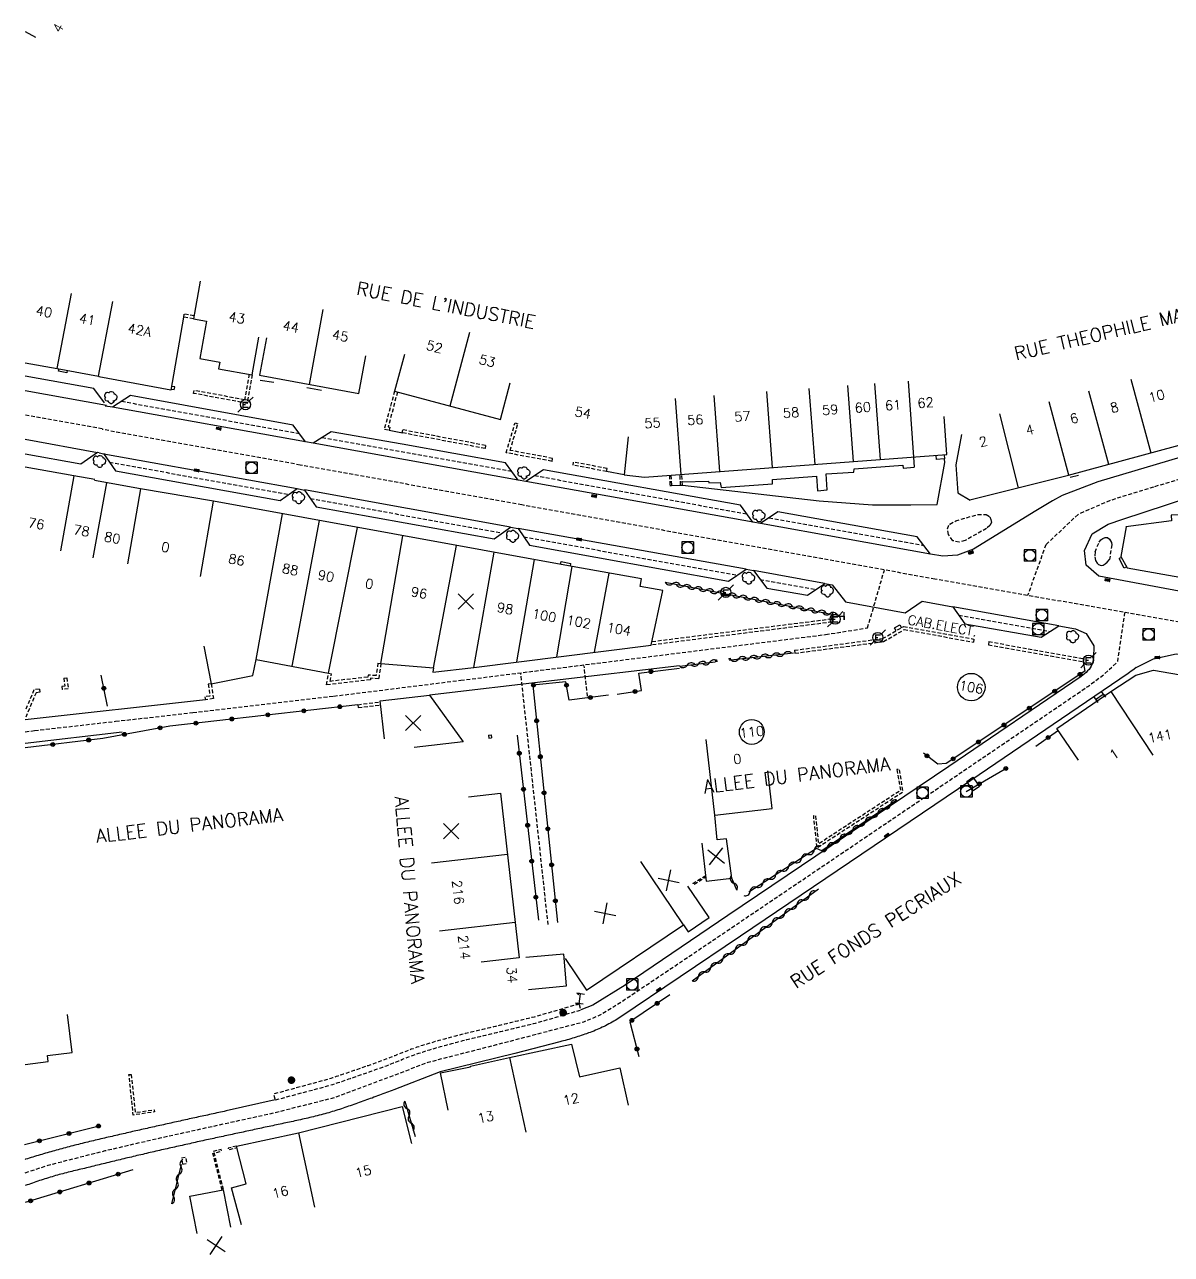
# Model space of a CAD drawing. Header units: millimetres. Extents: x 139999 to 141000, y 129000 to 130000.
# Drawn here: x 139999.9 to 140150.3, y 129494 to 129655.3 of the extents above; entities that cross this region are included whole.
import ezdxf
from ezdxf.enums import TextEntityAlignment as Align

# ---------------------------------------------------------------- set-up
doc = ezdxf.new("R2010")
doc.units = ezdxf.units.MM
doc.linetypes.add('DASHED', pattern=[0.75, 0.5, -0.25])
doc.layers.get('0').update_dxf_attribs({"linetype": 'CONTINUOUS'})
for name, color, linetype in [('W0001', 6, 'DASHED'), ('W0008', 7, 'CONTINUOUS'), ('W0100', 7, 'CONTINUOUS'), ('W0105', 7, 'CONTINUOUS'), ('W0112', 1, 'DASHED'), ('W0300', 7, 'CONTINUOUS'), ('W0310', 3, 'CONTINUOUS'), ('W0322', 7, 'CONTINUOUS'), ('W0334', 7, 'CONTINUOUS'), ('W0400', 7, 'CONTINUOUS'), ('W0420', 7, 'CONTINUOUS'), ('W0471', 7, 'CONTINUOUS'), ('w0984', 7, 'CONTINUOUS'), ('W0989', 7, 'CONTINUOUS'), ('W0991', 7, 'CONTINUOUS'), ('W1102', 7, 'CONTINUOUS'), ('w1471', 7, 'CONTINUOUS'), ('W1473', 7, 'CONTINUOUS'), ('W1474', 7, 'CONTINUOUS')]:
    doc.layers.add(name, color=color, linetype=linetype)
doc.styles.get("Standard").update_dxf_attribs({"font": 'romans.shx', "width": 0.85})

# ---------------------------------------------------------------- blocks, each defined once
blk = doc.blocks.new('t322o')
at = {"color": 0, "linetype": 'Continuous'}
for radius in [0.25, 0.15]:
    blk.add_circle((0, 0), radius, dxfattribs=at)
blk = doc.blocks.new('t310o')
at = {"color": 0, "linetype": 'Continuous'}
for centre, start, end in [((-0.5, 0.38), 216.8699, 323.1304), ((0.5, -0.37), 36.8699, 143.1303)]:
    blk.add_arc(centre, 0.625, start, end, dxfattribs=at)
blk = doc.blocks.new('t991o')
at = {"color": 0, "linetype": 'Continuous'}
for p, q in [((-1, 1), (1, -1)), ((-1, -1), (1, 1))]:
    blk.add_line(p, q, dxfattribs=at)
blk = doc.blocks.new('T300')
for p, q in [((-0.8, 0.51), (-0.86, 0.34)), ((-0.86, 0.34), (-0.86, 0.17)), ((-0.86, 0.17), (-0.74, 0.06)), ((-0.69, 0.63), (-0.8, 0.51)), ((-0.8, -0.06), (-0.74, 0.06)), ((-0.74, 0.06), (-0.69, 0.11)), ((-0.57, 0.69), (-0.69, 0.63)), ((-0.46, 0.69), (-0.57, 0.69)), ((-0.29, 0.63), (-0.46, 0.69)), ((-0.29, 0.63), (-0.17, 0.74)), ((-0.23, 0.57), (-0.29, 0.63)), ((-0.17, 0.74), (-0.06, 0.8)), ((-0.06, 0.8), (0.06, 0.8)), ((0.06, 0.8), (0.23, 0.74)), ((0.23, 0.74), (0.34, 0.63)), ((0.34, 0.63), (0.4, 0.51)), ((0.46, 0.46), (0.34, 0.46)), ((0.4, 0.51), (0.4, 0.46)), ((0.57, 0.4), (0.46, 0.46)), ((0.57, 0.4), (0.69, 0.29)), ((0.69, 0.29), (0.74, 0.17)), ((0.74, 0.06), (0.69, -0.17)), ((0.74, 0.17), (0.74, 0.06)), ((-0.8, -0.17), (-0.8, -0.06)), ((-0.8, -0.23), (-0.8, -0.17)), ((-0.74, -0.34), (-0.8, -0.23)), ((-0.69, -0.4), (-0.74, -0.34)), ((-0.51, -0.46), (-0.69, -0.4)), ((-0.4, -0.46), (-0.51, -0.46)), ((-0.4, -0.46), (-0.34, -0.46)), ((-0.34, -0.46), (-0.34, -0.4)), ((-0.34, -0.51), (-0.34, -0.46)), ((-0.29, -0.63), (-0.34, -0.51)), ((-0.17, -0.74), (-0.29, -0.63)), ((-0.06, -0.8), (-0.17, -0.74)), ((0.06, -0.8), (-0.06, -0.8)), ((0.17, -0.74), (0.06, -0.8)), ((0.23, -0.69), (0.17, -0.74)), ((0.29, -0.46), (0.23, -0.46)), ((0.29, -0.63), (0.23, -0.69)), ((0.46, -0.4), (0.29, -0.46)), ((0.34, -0.51), (0.29, -0.63)), ((0.34, -0.51), (0.34, -0.46)), ((0.57, -0.34), (0.46, -0.4)), ((0.63, -0.29), (0.57, -0.34)), ((0.69, -0.17), (0.63, -0.29))]:
    blk.add_line(p, q)
blk = doc.blocks.new('T400')
at = {"color": 0, "linetype": 'ByBlock', "lineweight": -2}
for p, q in [((-0.15, -0.25), (-0.15, 0.3)), ((-0.15, 0.3), (0.15, 0.3)), ((-0.15, 0.15), (0.15, 0.15)), ((-0.15, 0), (0.15, 0)), ((0.15, 0.3), (0.15, -0.25)), ((-0.15, -0.15), (0.15, -0.15)), ((-0.15, -0.25), (-0.15, -0.3)), ((-0.15, -0.3), (0.15, -0.3)), ((0.15, -0.3), (0.15, -0.25))]:
    blk.add_line(p, q, dxfattribs=at)
blk = doc.blocks.new('T471')
for p, q in [((-0.333334, 0.333334), (-0.333334, -0.333334)), ((-0.333334, 0.333334), (0.333334, 0.333334)), ((-0.333334, 0), (0, 0)), ((0.500001, 0.500001), (1.000002, 1.000002)), ((-0.500001, -0.500001), (-1.000002, -1.000002)), ((-0.333334, -0.333334), (0.333334, -0.333334))]:
    blk.add_line(p, q)
blk.add_ellipse((0, 0), major_axis=(0.471405, 0.471405), ratio=1, start_param=5.4977871438, end_param=11.780972451)
blk = doc.blocks.new('T420')
for p, q in [((0.75, 0.75), (-0.75, 0.75)), ((-0.75, 0.75), (-0.75, -0.75)), ((0.75, 0.75), (0.75, -0.75)), ((0.75, -0.75), (-0.75, -0.75))]:
    blk.add_line(p, q)
blk.add_ellipse((0, 0), major_axis=(-0.53, 0.53), ratio=1, start_param=3.926991, end_param=10.210176)
blk = doc.blocks.new('t105o')
for p, q in [((-0.5, 0), (0.5, 0)), ((0.5, 0), (0.2, 0.1)), ((0.5, 0), (0.2, -0.1))]:
    blk.add_line(p, q)
blk = doc.blocks.new('T1471')
at = {"color": 0, "linetype": 'Continuous', "flags": 128}
blk.add_lwpolyline([(-0.75, -0.5), (-0.75, 0.5), (0.75, 0.5), (0.75, -0.5), (-0.75, -0.5)], dxfattribs=at)
blk = doc.blocks.new('T1473')
at = {"color": 0, "linetype": 'Continuous', "const_width": 0.5, "flags": 128}
blk.add_lwpolyline([(-0.25, 0, 1), (0.25, 0, 1)], format="xyb", close=True, dxfattribs=at)
blk = doc.blocks.new('T1474')
at = {"color": 0, "linetype": 'Continuous', "flags": 128}
for points in [[(-0.75, -0.5), (-0.75, 0.5)], [(-0.75, 0), (0.75, 0)], [(0.75, 0), (0.75, -0.5), (0.75, 0.5)]]:
    blk.add_lwpolyline(points, dxfattribs=at)

msp = doc.modelspace()

# ---------------------------------------------------------------- linework, layer by layer
at = {"layer": 'W0001'}
for p, q in [((140012.63, 129605.9), (140035.95, 129601.67)), ((140038.95, 129601.15), (140063.84, 129596.71)), ((140011.04, 129597.91), (140034.56, 129593.67)), ((140066.81, 129596.15), (140094.62, 129591.14)), ((140037.4, 129593.15), (140062.57, 129588.62)), ((140097.58, 129590.63), (140117.88, 129586.99)), ((140065.39, 129588.11), (140093.41, 129583.09)), ((140096.38, 129582.54), (140103.75, 129581.23)), ((140122.45, 129577.83), (140134.42, 129575.7)), ((140144.2, 129578.19), (140143.25, 129571.7)), ((140073.74, 129567.22), (140073.31, 129571.19)), ((140068.58, 129537.26), (140064.99, 129570.29))]:
    msp.add_line(p, q, dxfattribs=at)
at = {"layer": 'W0001', "flags": 128}
for points in [[(140010.1, 129602.27), (140000, 129604.09)], [(140000, 129504.7), (140003, 129505.69), (140010.49, 129507.6), (140017.68, 129509.27), (140032.66, 129512.57), (140040.75, 129514.62), (140046.48, 129516.78), (140052.85, 129519.2), (140061.82, 129521.51), (140073.28, 129524.51), (140075.22, 129525.31), (140078.53, 129527.35), (140090.79, 129535.58), (140107.4, 129546.81), (140119.34, 129554.89), (140132.17, 129563.59), (140139.39, 129568.5), (140141.44, 129570.02), (140143.25, 129571.7)]]:
    msp.add_lwpolyline(points, dxfattribs=at)
at = {"layer": 'W0001'}
for points in [[(140159.15, 129575.57), (140152.87, 129576.66), (140119.31, 129582.58), (140106.07, 129584.95), (140065.13, 129592.3), (140036.05, 129597.54), (140010.09, 129602.2)], [(140157.97, 129597.59), (140148, 129594.65), (140142.29, 129592.88), (140138.1, 129591.06), (140133.87, 129587.08), (140131.48, 129580.43)], [(140000, 129562.55), (140001.22, 129562.7), (140011.84, 129563.92), (140021.99, 129565.06), (140040.45, 129567.22), (140057.13, 129569.3), (140104.98, 129575.3), (140110.48, 129576.17), (140112.69, 129583.76)]]:
    msp.add_lwpolyline(points, dxfattribs=at)
at = {"layer": 'W0008'}
for p, q in [((140023.62, 129566.75), (140000, 129564.1)), ((140012.72, 129562.51), (140000, 129561.01))]:
    msp.add_line(p, q, dxfattribs=at)
at = {"layer": 'W0008', "flags": 128}
for points in [[(140005.51, 129609.96), (140005.44, 129609.62), (140004.36, 129609.83), (140004.42, 129610.17)], [(140010.38, 129605.7), (140009, 129607.58), (140000, 129609.2)], [(140010.63, 129605.36), (140000, 129607.27)], [(140000, 129600.91), (140009.45, 129599.19)], [(140009.71, 129599.15), (140009.45, 129599.19), (140007.27, 129597.66), (140000, 129598.97)], [(140140.1, 129572.26), (140140.01, 129571.55), (140139.92, 129571.34), (140139.82, 129571.13), (140139.69, 129570.93), (140139.53, 129570.72), (140139.33, 129570.53), (140139.14, 129570.34), (140138.93, 129570.16), (140138.73, 129569.97), (140138.51, 129569.8), (140121.13, 129558.01), (140092.17, 129538.44), (140078.69, 129529.31), (140074.46, 129526.66), (140072.89, 129526.05)], [(140145.73, 129570.96), (140145.73, 129570.96), (140145.47, 129570.76), (140145.26, 129570.63), (140145.06, 129570.49), (140144.85, 129570.34), (140144.65, 129570.2), (140124.01, 129556.14), (140093.83, 129535.71), (140077.99, 129525.06), (140077.79, 129524.93), (140077.59, 129524.81), (140077.38, 129524.68), (140077.18, 129524.56), (140076.97, 129524.44), (140076.76, 129524.32), (140076.55, 129524.21), (140076.34, 129524.1), (140076.12, 129523.99), (140075.91, 129523.88), (140075.69, 129523.78), (140075.47, 129523.67), (140075.24, 129523.57), (140075.02, 129523.47), (140074.79, 129523.38), (140074.56, 129523.29), (140074.33, 129523.2), (140074.1, 129523.11), (140073.87, 129523.03), (140073.63, 129522.94), (140073.4, 129522.86), (140073.17, 129522.78), (140072.93, 129522.7), (140072.7, 129522.62), (140072.47, 129522.55), (140072.24, 129522.47), (140072, 129522.4), (140071.77, 129522.33), (140071.54, 129522.26), (140071.3, 129522.19), (140071.06, 129522.13), (140070.83, 129522.06), (140070.59, 129522), (140070.36, 129521.94), (140070.12, 129521.88), (140064.23, 129520.34), (140054.43, 129517.94), (140048.36, 129515.58), (140048.12, 129515.49), (140047.88, 129515.4), (140047.64, 129515.3), (140047.4, 129515.21), (140047.16, 129515.12), (140046.92, 129515.03), (140046.68, 129514.95), (140046.44, 129514.86), (140046.2, 129514.77), (140045.96, 129514.68), (140045.72, 129514.59), (140045.48, 129514.5), (140045.24, 129514.42), (140045, 129514.33), (140044.76, 129514.25), (140044.52, 129514.16), (140044.28, 129514.07), (140044.04, 129513.99), (140043.81, 129513.91), (140043.57, 129513.82), (140043.34, 129513.74), (140043.1, 129513.66), (140042.87, 129513.58), (140042.63, 129513.49), (140042.4, 129513.41), (140042.16, 129513.33), (140041.93, 129513.25), (140041.69, 129513.17), (140041.46, 129513.09), (140041.22, 129513.01), (140040.98, 129512.94), (140040.75, 129512.86), (140040.51, 129512.78), (140040.27, 129512.71), (140040.03, 129512.64), (140039.8, 129512.57), (140039.55, 129512.49), (140039.3, 129512.42), (140039.05, 129512.36), (140038.8, 129512.29), (140038.55, 129512.23), (140038.29, 129512.16), (140038.04, 129512.1), (140037.79, 129512.04), (140037.55, 129511.98), (140037.31, 129511.93), (140037.07, 129511.87), (140036.82, 129511.82), (140036.58, 129511.76), (140036.34, 129511.71), (140036.1, 129511.65), (140035.85, 129511.6), (140035.61, 129511.54), (140035.37, 129511.49), (140035.13, 129511.44), (140034.88, 129511.39), (140034.64, 129511.33), (140034.4, 129511.28), (140034.16, 129511.23), (140033.91, 129511.18), (140033.67, 129511.13), (140033.43, 129511.08), (140033.18, 129511.02), (140032.94, 129510.97), (140032.7, 129510.92), (140032.46, 129510.87), (140032.21, 129510.82), (140031.97, 129510.77), (140031.73, 129510.72), (140031.48, 129510.66), (140031.24, 129510.61), (140031, 129510.56), (140030.76, 129510.51), (140030.52, 129510.46), (140030.27, 129510.4), (140030.03, 129510.35), (140029.79, 129510.3), (140029.55, 129510.25), (140029.31, 129510.2), (140029.07, 129510.14), (140028.83, 129510.09), (140028.59, 129510.04), (140028.35, 129509.99), (140028.11, 129509.94), (140027.86, 129509.88), (140027.62, 129509.83), (140027.38, 129509.78), (140027.14, 129509.73), (140026.9, 129509.68), (140026.66, 129509.63), (140026.42, 129509.57), (140026.18, 129509.52), (140025.94, 129509.47), (140025.7, 129509.42), (140025.45, 129509.37), (140025.21, 129509.31), (140024.97, 129509.26), (140024.73, 129509.21), (140024.49, 129509.16), (140024.25, 129509.1), (140024.01, 129509.05), (140023.77, 129509), (140023.53, 129508.95), (140023.29, 129508.89), (140023.04, 129508.84), (140022.79, 129508.78), (140022.55, 129508.73), (140022.3, 129508.67), (140022.05, 129508.62), (140021.81, 129508.56), (140021.56, 129508.51), (140021.31, 129508.46), (140021.07, 129508.4), (140020.82, 129508.35), (140020.57, 129508.29), (140020.33, 129508.24), (140020.08, 129508.18), (140019.83, 129508.13), (140019.59, 129508.07), (140019.34, 129508.01), (140019.09, 129507.96), (140018.85, 129507.9), (140018.6, 129507.85), (140018.35, 129507.79), (140018.11, 129507.74), (140017.86, 129507.68), (140017.61, 129507.62), (140017.37, 129507.57), (140017.12, 129507.51), (140016.87, 129507.46), (140016.63, 129507.4), (140016.38, 129507.34), (140016.14, 129507.29), (140015.89, 129507.23), (140015.64, 129507.17), (140015.4, 129507.11), (140015.15, 129507.06), (140014.9, 129507), (140014.65, 129506.94), (140014.41, 129506.88), (140014.16, 129506.82), (140013.91, 129506.76), (140013.67, 129506.71), (140013.42, 129506.65), (140013.17, 129506.59), (140012.92, 129506.53), (140012.68, 129506.47), (140012.43, 129506.41), (140012.18, 129506.35), (140011.94, 129506.29), (140011.69, 129506.23), (140011.44, 129506.17), (140011.2, 129506.11), (140010.95, 129506.05), (140010.7, 129505.99), (140010.45, 129505.93), (140010.21, 129505.87), (140009.96, 129505.81), (140009.71, 129505.75), (140009.47, 129505.69), (140009.22, 129505.63), (140008.97, 129505.57), (140008.73, 129505.5), (140008.48, 129505.44), (140008.24, 129505.38), (140008.01, 129505.33), (140007.77, 129505.27), (140007.53, 129505.21), (140007.29, 129505.16), (140007.06, 129505.1), (140006.82, 129505.04), (140006.58, 129504.99), (140006.34, 129504.93), (140006.11, 129504.87), (140005.87, 129504.81), (140005.63, 129504.75), (140005.39, 129504.69), (140005.16, 129504.63), (140004.92, 129504.57), (140004.68, 129504.51), (140004.45, 129504.45), (140004.21, 129504.38), (140003.98, 129504.32), (140003.74, 129504.25), (140003.51, 129504.18), (140003.27, 129504.11), (140003.04, 129504.04), (140002.8, 129503.96), (140002.56, 129503.89), (140002.33, 129503.81), (140002.1, 129503.73), (140001.86, 129503.66), (140001.63, 129503.58), (140001.39, 129503.5), (140001.16, 129503.42), (140000.93, 129503.34), (140000.69, 129503.26), (140000.46, 129503.17), (140000.23, 129503.09), (140000, 129503.01)], [(140032.76, 129514.25), (140026.33, 129512.8), (140026.09, 129512.74), (140025.85, 129512.69), (140025.61, 129512.64), (140025.37, 129512.59), (140025.13, 129512.54), (140024.88, 129512.48), (140024.64, 129512.43), (140024.4, 129512.38), (140024.16, 129512.33), (140023.92, 129512.27), (140023.68, 129512.22), (140023.44, 129512.17), (140023.2, 129512.12), (140022.95, 129512.06), (140022.71, 129512.01), (140022.47, 129511.96), (140022.23, 129511.91), (140021.99, 129511.85), (140021.75, 129511.8), (140021.51, 129511.75), (140021.27, 129511.69), (140021.03, 129511.64), (140020.79, 129511.59), (140020.54, 129511.53), (140020.3, 129511.48), (140020.06, 129511.43), (140019.82, 129511.37), (140019.58, 129511.32), (140019.34, 129511.27), (140019.1, 129511.21), (140018.86, 129511.16), (140018.62, 129511.11), (140018.38, 129511.05), (140018.13, 129511), (140017.89, 129510.95), (140017.65, 129510.89), (140017.41, 129510.84), (140017.17, 129510.79), (140016.93, 129510.73), (140016.69, 129510.68), (140016.45, 129510.63), (140016.21, 129510.57), (140015.97, 129510.52), (140015.72, 129510.47), (140015.48, 129510.41), (140015.24, 129510.36), (140015, 129510.3), (140014.76, 129510.25), (140014.52, 129510.19), (140014.28, 129510.14), (140014.04, 129510.09), (140013.8, 129510.03), (140013.56, 129509.98), (140013.32, 129509.92), (140013.08, 129509.86), (140012.84, 129509.81), (140012.6, 129509.75), (140012.35, 129509.7), (140012.11, 129509.64), (140011.87, 129509.58), (140011.62, 129509.53), (140011.38, 129509.47), (140011.13, 129509.41), (140010.89, 129509.35), (140010.64, 129509.3), (140010.4, 129509.24), (140010.15, 129509.18), (140009.91, 129509.13), (140009.66, 129509.07), (140009.42, 129509.01), (140009.17, 129508.95), (140008.93, 129508.9), (140008.68, 129508.84), (140008.44, 129508.78), (140008.19, 129508.72), (140007.95, 129508.66), (140007.7, 129508.6), (140007.46, 129508.54), (140007.21, 129508.48), (140006.97, 129508.42), (140006.72, 129508.36), (140006.48, 129508.3), (140006.24, 129508.24), (140005.99, 129508.17), (140005.75, 129508.11), (140005.51, 129508.05), (140005.26, 129507.98), (140005.02, 129507.92), (140004.78, 129507.85), (140004.54, 129507.78), (140004.3, 129507.72), (140004.06, 129507.65), (140003.82, 129507.59), (140003.59, 129507.52), (140003.35, 129507.45), (140003.11, 129507.38), (140002.87, 129507.32), (140002.64, 129507.25), (140002.4, 129507.18), (140002.16, 129507.11), (140001.93, 129507.04), (140001.69, 129506.97), (140001.46, 129506.9), (140001.22, 129506.83), (140000.98, 129506.75), (140000.75, 129506.68), (140000.51, 129506.61), (140000.28, 129506.53), (140000.04, 129506.46), (140000, 129506.44)]]:
    msp.add_lwpolyline(points, dxfattribs=at)
at = {"layer": 'W0008'}
for points in [[(140153.21, 129599.05), (140140.67, 129595.35), (140136.03, 129593.52), (140134.76, 129592.84), (140132.54, 129591.51), (140124.39, 129586.49), (140122.26, 129585.72), (140120.36, 129585.59), (140118.76, 129585.86), (140117.01, 129588.12), (140098.73, 129591.39), (140096.43, 129589.87), (140095.44, 129590.03), (140093.8, 129592.26), (140067.96, 129596.92), (140065.65, 129595.39), (140064.65, 129595.56), (140062.99, 129597.81), (140049.42, 129600.26), (140040.12, 129601.89), (140037.78, 129600.42), (140036.77, 129600.57), (140035.13, 129602.77), (140013.8, 129606.66), (140011.45, 129605.14), (140010.47, 129605.28)], [(140036.77, 129600.57), (140011.45, 129605.14)], [(140064.65, 129595.56), (140037.78, 129600.42)], [(140009.71, 129599.12), (140010.31, 129599.02), (140035.67, 129594.45)], [(140010.27, 129599.03), (140011.81, 129596.79), (140033.45, 129592.88), (140035.67, 129594.45), (140036.64, 129594.26), (140038.16, 129592.04), (140061.49, 129587.85), (140063.65, 129589.4), (140064.66, 129589.2), (140066.12, 129587.02), (140092.26, 129582.3), (140094.56, 129583.87), (140095.52, 129583.68), (140097.25, 129581.4), (140102.61, 129580.45), (140104.89, 129582.01), (140105.86, 129581.84), (140107.58, 129579.57), (140115.42, 129578.13), (140117.63, 129579.69), (140121.65, 129578.95), (140123.25, 129576.71), (140133.25, 129574.94), (140135.59, 129576.45), (140137.76, 129576.04), (140139.17, 129575.44), (140140.16, 129573.81), (140140.1, 129572.26)], [(140095.48, 129590.03), (140065.65, 129595.39)], [(140063.65, 129589.4), (140036.63, 129594.3)], [(140159.33, 129579.49), (140140.8, 129582.97), (140139.16, 129584.4), (140138.95, 129586.32), (140139.93, 129588.49), (140142.03, 129589.77), (140143.95, 129590.44), (140152.61, 129593.28)], [(140094.55, 129583.87), (140064.66, 129589.21)], [(140118.75, 129585.83), (140096.43, 129589.87)], [(140104.84, 129581.98), (140095.52, 129583.69)], [(140135.59, 129576.46), (140121.65, 129578.95)], [(140145.73, 129570.96), (140147.99, 129572.1), (140150.97, 129572.75), (140154.01, 129572.55), (140158.98, 129571.65)], [(140085.8, 129571.19), (140053.01, 129567.33)]]:
    msp.add_lwpolyline(points, dxfattribs=at)
at = {"layer": 'W0100'}
msp.add_line((140000, 129654.4), (140001.35, 129653.65), dxfattribs=at)
for points in [[(140022.94, 129621.65), (140022.07, 129616.72), (140023.78, 129616.42), (140022.91, 129611.5), (140025.51, 129611.04), (140025.36, 129610.17), (140029.75, 129609.39), (140030.62, 129614.32)], [(140020.73, 129616.95), (140019.08, 129607.36), (140009.64, 129609.1)], [(140031.63, 129614.23), (140030.73, 129609.31), (140043.76, 129606.93), (140044.66, 129611.85)], [(140049.73, 129612.04), (140048.44, 129607.21), (140062.33, 129603.49), (140063.62, 129608.32)], [(140122.81, 129601.56), (140122.06, 129597.55), (140122.31, 129593.88), (140123.95, 129592.91), (140123.9, 129592.95), (140136.83, 129596.22), (140174.76, 129606.48), (140173.46, 129611.31)], [(140079.08, 129601.22), (140078.54, 129596.25), (140081.23, 129595.96), (140120.88, 129598.9), (140120.51, 129603.89)], [(140046.65, 129571.5), (140053.54, 129570.93), (140053.45, 129570.35), (140058.82, 129570.99), (140082.09, 129573.92), (140083.61, 129581.08), (140080.66, 129581.61), (140080.83, 129582.59), (140071.74, 129584.23), (140024.68, 129592.78), (140015.13, 129594.41), (140009.09, 129595.52)], [(140155.49, 129591.05), (140150.3, 129590.98), (140150.35, 129590.22), (140144.38, 129589.41), (140144.39, 129589.42), (140143.72, 129585.53), (140144.52, 129584.04), (140155.36, 129582.14)], [(140114.25, 129575.81), (140114.03, 129576.18), (140114.71, 129576.56), (140114.72, 129576.56), (140114.92, 129576.2)], [(140023.43, 129573.76), (140024.39, 129568.85), (140029.85, 129569.92), (140030.27, 129572.02), (140039.77, 129570.23)], [(140047.11, 129561.64), (140046.55, 129566.61), (140053, 129567.33), (140057.45, 129561.21), (140051, 129560.49)], [(140058.12, 129554.02), (140062.34, 129554.48), (140064.78, 129532.9), (140059.81, 129532.34)]]:
    msp.add_lwpolyline(points, dxfattribs=at)
at = {"layer": 'W0100', "flags": 128}
for points in [[(140000, 129610.94), (140004.2, 129610.21), (140009.59, 129609.18), (140009.67, 129609.17)], [(140009.11, 129595.63), (140006.38, 129596.12), (140000, 129597.27)], [(140138.15, 129558.84), (140135.32, 129562.96), (140142.4, 129567.81), (140145.68, 129569.98), (140147.99, 129570.61), (140152.52, 129569.86), (140156.86, 129569.08), (140161.76, 129568.22), (140166.1, 129567.28), (140171.76, 129566.06), (140178.86, 129563.14), (140185.8, 129557.97), (140187.83, 129555.2), (140190.25, 129552), (140193.96, 129546.3), (140195.41, 129543.9), (140193.94, 129543.37), (140197.27, 129538.12), (140198.54, 129538.92), (140200.28, 129536.15), (140196.06, 129533.48)], [(140140.4, 129566.78), (140141.38, 129567.48)], [(140088.76, 129547.93), (140089.33, 129542.96), (140092.67, 129543.35), (140092, 129548.5), (140090.77, 129548.39), (140090.47, 129551.59), (140097.99, 129552.47), (140097.4, 129557.44)], [(140070.81, 129532.79), (140073.61, 129528.64), (140086.33, 129537.21), (140086.94, 129536.31), (140089.69, 129538.17), (140086.9, 129542.31)], [(140066.02, 129528.74), (140071, 129529.2), (140070.62, 129533.38), (140065.64, 129532.93)], [(140072.67, 129526.86), (140072.84, 129528.16)], [(140000, 129518.88), (140003, 129519.28), (140002.89, 129520.07), (140006.16, 129520.49), (140005.52, 129525.45)], [(140055.49, 129512.9), (140054.48, 129517.8), (140058.41, 129518.6), (140058.42, 129518.69), (140063.53, 129519.8), (140071.63, 129521.57), (140072.68, 129517.28), (140077.98, 129518.45), (140079.06, 129513.57)], [(140028.37, 129497.88), (140027.03, 129502.7), (140028.97, 129503.24), (140027.72, 129508.19), (140035.84, 129509.94), (140049.42, 129513.37), (140050.64, 129508.52)], [(140022.56, 129496.71), (140021.59, 129501.61), (140025.96, 129502.47), (140026.92, 129497.56)]]:
    msp.add_lwpolyline(points, dxfattribs=at)
at = {"layer": 'W0112'}
for p, q in [((140020.8, 129617.34), (140020.73, 129616.95)), ((140019.53, 129607.39), (140019.6, 129607.78)), ((140022.06, 129606.94), (140022.14, 129607.33)), ((140063.08, 129599.15), (140064.24, 129603.06)), ((140063.59, 129599.46), (140064.62, 129602.95)), ((140064.24, 129603.06), (140064.62, 129602.95)), ((140047.81, 129602.5), (140047.72, 129602.11)), ((140049.44, 129601.76), (140049.52, 129602.15)), ((140060.38, 129600.1), (140060.31, 129599.71)), ((140069.09, 129598.02), (140063.08, 129599.15)), ((140069.17, 129598.41), (140063.59, 129599.46)), ((140069.09, 129598.02), (140069.17, 129598.41)), ((140071.85, 129597.53), (140071.92, 129597.92)), ((140076.24, 129596.69), (140076.31, 129597.08)), ((140084.56, 129594.84), (140084.77, 129594.85)), ((140085.95, 129594.9), (140086.19, 129594.91)), ((140105.78, 129577.32), (140082.18, 129574.34)), ((140105.78, 129577.32), (140105.83, 129576.93)), ((140124.43, 129574.71), (140124.36, 129574.32)), ((140126.4, 129574.37), (140126.33, 129573.97)), ((140092.48, 129572.2), (140092.51, 129572)), ((140100.9, 129573.25), (140100.95, 129572.85)), ((140046.25, 129571.55), (140046.65, 129571.5)), ((140090.5, 129571.97), (140090.53, 129571.77)), ((140090.68, 129571.99), (140090.71, 129571.79)), ((140092.3, 129572.17), (140092.34, 129571.97)), ((140138.84, 129572.13), (140138.77, 129571.74)), ((140005.04, 129569.57), (140005.43, 129569.63)), ((140039.77, 129570.23), (140040.16, 129570.16)), ((140001.85, 129568.14), (140001.91, 129567.75)), ((140004.79, 129568.48), (140004.83, 129568.08)), ((140024.39, 129568.85), (140024, 129568.79)), ((140023.57, 129567.15), (140023.62, 129566.75)), ((140043.62, 129566.1), (140043.67, 129565.71)), ((140060.75, 129562.1), (140060.8, 129561.71)), ((140061.1, 129562.15), (140061.16, 129561.76))]:
    msp.add_line(p, q, dxfattribs=at)
for points in [[(140022.07, 129616.72), (140020.73, 129616.95)], [(140022.14, 129617.12), (140020.8, 129617.34)], [(140029.75, 129609.39), (140029.09, 129605.62), (140022.06, 129606.94)], [(140029.37, 129609.46), (140028.77, 129606.09), (140022.14, 129607.33)], [(140019.6, 129607.78), (140019.17, 129607.85)], [(140019.53, 129607.39), (140019.11, 129607.46)], [(140048.44, 129607.21), (140047.1, 129602.26), (140047.72, 129602.11)], [(140048.82, 129607.1), (140047.59, 129602.55), (140047.81, 129602.5)], [(140060.31, 129599.71), (140049.44, 129601.76)], [(140060.38, 129600.1), (140049.52, 129602.15)], [(140076.24, 129596.69), (140071.85, 129597.53)], [(140076.31, 129597.08), (140071.92, 129597.92)], [(140084.49, 129596.18), (140084.56, 129594.84)], [(140084.69, 129596.19), (140084.77, 129594.85)], [(140085.95, 129594.9), (140085.88, 129596.25)], [(140086.19, 129594.91), (140086.12, 129596.26)], [(140126.67, 129590.41), (140126.73, 129590), (140126.54, 129589.6), (140126.08, 129589.21), (140123.27, 129587.63), (140122.51, 129587.4), (140121.66, 129587.61), (140121.11, 129588.41), (140120.99, 129589.18), (140121.22, 129589.81), (140121.27, 129589.79), (140122.04, 129590.21), (140124.92, 129591.05), (140126.05, 129591.05), (140126.52, 129590.73), (140126.67, 129590.41)], [(140140.32, 129586.14), (140140.85, 129587.41), (140141.08, 129587.73), (140141.33, 129587.89)], [(140141.33, 129587.89), (140141.65, 129588.01), (140141.95, 129588.01)], [(140141.95, 129588.01), (140142.24, 129587.83), (140142.37, 129587.59), (140142.5, 129587.37), (140142.53, 129587.07), (140142.21, 129585.13)], [(140140.32, 129586.14), (140140.29, 129585.48), (140140.38, 129585), (140140.59, 129584.66), (140140.78, 129584.49), (140141.12, 129584.36), (140141.39, 129584.41), (140141.66, 129584.56), (140141.93, 129584.8), (140142.21, 129585.13)], [(140105.83, 129576.93), (140082.09, 129573.92)], [(140100.9, 129573.25), (140112.45, 129574.77), (140115.21, 129576.37), (140124.43, 129574.71)], [(140100.95, 129572.85), (140112.58, 129574.38), (140115.29, 129575.95), (140124.36, 129574.32)], [(140126.33, 129573.97), (140138.77, 129571.74)], [(140126.4, 129574.37), (140138.84, 129572.13)], [(140092.3, 129572.17), (140092.48, 129572.2)], [(140046.65, 129571.5), (140046.36, 129569.48), (140045.29, 129569.56), (140045.26, 129569.36), (140039.49, 129568.7), (140039.77, 129570.23)], [(140046.25, 129571.55), (140046.02, 129569.91), (140044.96, 129569.99), (140044.91, 129569.72), (140039.98, 129569.16), (140040.16, 129570.16)], [(140090.5, 129571.97), (140090.68, 129571.99)], [(140090.53, 129571.77), (140090.71, 129571.79)], [(140092.34, 129571.97), (140092.51, 129572)], [(140005.04, 129569.57), (140005.19, 129568.53), (140004.79, 129568.48)], [(140005.43, 129569.63), (140005.64, 129568.18), (140004.83, 129568.08)], [(140001.85, 129568.14), (140001.13, 129568.04), (140000, 129565.34)], [(140001.91, 129567.75), (140001.41, 129567.67), (140000, 129564.3)], [(140024, 129568.79), (140024.22, 129567.23), (140023.57, 129567.15)], [(140024.39, 129568.85), (140024.68, 129566.89), (140023.62, 129566.75)], [(140043.62, 129566.1), (140046.56, 129566.47)], [(140043.67, 129565.71), (140046.61, 129566.07)], [(140060.75, 129562.1), (140061.1, 129562.15)], [(140060.8, 129561.71), (140061.16, 129561.76)]]:
    msp.add_lwpolyline(points, dxfattribs=at)
at = {"layer": 'W0112', "flags": 128}
for points in [[(140114.34, 129557.58), (140114.8, 129554.84), (140104.08, 129547.85), (140103.69, 129551.54), (140103.37, 129551.51), (140103.82, 129547.31), (140115.15, 129554.69), (140114.65, 129557.63)], [(140072.66, 129526.83), (140066.95, 129525.18), (140066.73, 129525.12), (140066.49, 129525.06), (140066.25, 129525.01), (140066, 129524.95), (140065.76, 129524.89), (140065.52, 129524.83), (140065.28, 129524.77), (140065.04, 129524.71), (140064.8, 129524.65), (140064.56, 129524.59), (140064.31, 129524.54), (140064.07, 129524.48), (140063.83, 129524.42), (140063.59, 129524.36), (140063.35, 129524.3), (140063.11, 129524.24), (140062.87, 129524.18), (140062.63, 129524.13), (140062.38, 129524.07), (140062.14, 129524.01), (140061.9, 129523.95), (140061.66, 129523.89), (140061.42, 129523.83), (140061.18, 129523.77), (140060.94, 129523.71), (140060.69, 129523.66), (140060.45, 129523.6), (140060.21, 129523.54), (140059.96, 129523.48), (140059.71, 129523.42), (140059.46, 129523.36), (140059.21, 129523.3), (140058.96, 129523.24), (140058.71, 129523.18), (140058.46, 129523.13), (140058.21, 129523.07), (140057.96, 129523.01), (140057.71, 129522.95), (140057.46, 129522.89), (140057.21, 129522.82), (140056.96, 129522.76), (140056.7, 129522.7), (140056.45, 129522.63), (140056.2, 129522.56), (140055.96, 129522.5), (140055.72, 129522.43), (140055.48, 129522.37), (140055.23, 129522.3), (140054.99, 129522.24), (140054.75, 129522.17), (140054.51, 129522.1), (140054.26, 129522.03), (140054.02, 129521.97), (140053.78, 129521.9), (140053.54, 129521.83), (140053.29, 129521.75), (140053.05, 129521.68), (140052.81, 129521.61), (140052.57, 129521.53), (140052.33, 129521.46), (140052.08, 129521.38), (140051.84, 129521.31), (140051.6, 129521.23), (140051.36, 129521.15), (140051.11, 129521.06), (140050.87, 129520.97), (140050.62, 129520.89), (140050.38, 129520.8), (140050.14, 129520.71), (140049.9, 129520.61), (140049.66, 129520.52), (140049.42, 129520.43), (140049.18, 129520.33), (140048.94, 129520.24), (140048.71, 129520.14), (140048.47, 129520.05), (140048.24, 129519.96), (140048, 129519.86), (140047.77, 129519.77), (140047.53, 129519.68), (140047.3, 129519.59), (140047.07, 129519.5), (140046.84, 129519.41), (140046.6, 129519.33), (140046.37, 129519.24), (140046.14, 129519.16), (140045.91, 129519.08), (140045.67, 129518.99), (140045.44, 129518.91), (140045.21, 129518.83), (140044.98, 129518.74), (140044.74, 129518.66), (140044.51, 129518.58), (140044.28, 129518.5), (140044.04, 129518.42), (140043.81, 129518.33), (140043.58, 129518.25), (140043.34, 129518.17), (140043.11, 129518.09), (140042.88, 129518.01), (140042.64, 129517.93), (140042.41, 129517.85), (140042.18, 129517.77), (140041.94, 129517.69), (140041.71, 129517.61), (140041.47, 129517.53), (140041.24, 129517.45), (140041.01, 129517.38), (140040.77, 129517.3), (140040.54, 129517.22), (140040.3, 129517.14), (140040.07, 129517.06), (140039.83, 129516.99), (140039.62, 129516.92), (140032.55, 129515.02), (140032.76, 129514.23), (140039.85, 129516.14), (140040.09, 129516.22), (140040.32, 129516.29), (140040.56, 129516.37), (140040.79, 129516.45), (140041.03, 129516.53), (140041.26, 129516.6), (140041.5, 129516.68), (140041.73, 129516.76), (140041.97, 129516.84), (140042.2, 129516.92), (140042.44, 129517), (140042.67, 129517.08), (140042.91, 129517.16), (140043.14, 129517.24), (140043.38, 129517.32), (140043.61, 129517.4), (140043.84, 129517.48), (140044.08, 129517.57), (140044.31, 129517.65), (140044.55, 129517.73), (140044.78, 129517.81), (140045.01, 129517.89), (140045.25, 129517.98), (140045.48, 129518.06), (140045.71, 129518.14), (140045.95, 129518.23), (140046.18, 129518.31), (140046.41, 129518.4), (140046.65, 129518.48), (140046.88, 129518.56), (140047.12, 129518.65), (140047.36, 129518.74), (140047.59, 129518.83), (140047.83, 129518.92), (140048.07, 129519.02), (140048.3, 129519.11), (140048.54, 129519.2), (140048.77, 129519.3), (140049.01, 129519.39), (140049.24, 129519.48), (140049.48, 129519.58), (140049.72, 129519.67), (140049.95, 129519.76), (140050.19, 129519.85), (140050.43, 129519.95), (140050.66, 129520.03), (140050.9, 129520.12), (140051.14, 129520.21), (140051.38, 129520.29), (140051.62, 129520.38), (140051.86, 129520.45), (140052.09, 129520.53), (140052.33, 129520.61), (140052.57, 129520.68), (140052.81, 129520.76), (140053.05, 129520.83), (140053.29, 129520.9), (140053.52, 129520.97), (140053.76, 129521.05), (140054, 129521.11), (140054.24, 129521.18), (140054.48, 129521.25), (140054.72, 129521.32), (140054.97, 129521.39), (140055.21, 129521.45), (140055.45, 129521.52), (140055.69, 129521.58), (140055.93, 129521.65), (140056.17, 129521.71), (140056.41, 129521.78), (140056.66, 129521.84), (140056.91, 129521.91), (140057.16, 129521.97), (140057.4, 129522.03), (140057.65, 129522.1), (140057.9, 129522.16), (140058.15, 129522.22), (140058.4, 129522.28), (140058.65, 129522.34), (140058.9, 129522.39), (140059.15, 129522.45), (140059.4, 129522.51), (140059.65, 129522.57), (140059.9, 129522.63), (140060.15, 129522.69), (140060.4, 129522.75), (140060.64, 129522.81), (140060.89, 129522.87), (140061.13, 129522.93), (140061.37, 129522.98), (140061.61, 129523.04), (140061.85, 129523.1), (140062.09, 129523.16), (140062.33, 129523.22), (140062.58, 129523.28), (140062.82, 129523.34), (140063.06, 129523.39), (140063.3, 129523.45), (140063.54, 129523.51), (140063.78, 129523.57), (140064.02, 129523.63), (140064.27, 129523.69), (140064.51, 129523.75), (140064.75, 129523.81), (140064.99, 129523.86), (140065.23, 129523.92), (140065.47, 129523.98), (140065.71, 129524.04), (140065.95, 129524.1), (140066.2, 129524.16), (140066.44, 129524.22), (140066.68, 129524.27), (140066.92, 129524.33), (140067.16, 129524.39), (140072.88, 129526.05), (140072.88, 129526.05)], [(140013.89, 129517.6), (140014.42, 129512.59), (140016.89, 129512.96), (140016.93, 129512.67), (140014.16, 129512.26), (140013.6, 129517.57)], [(140025.99, 129502.49), (140024.78, 129507.3), (140025.73, 129507.52), (140025.68, 129507.74), (140024.52, 129507.46), (140025.78, 129502.44)], [(140020.63, 129505.82), (140021.23, 129505.94), (140021.08, 129506.71), (140020.48, 129506.6)]]:
    msp.add_lwpolyline(points, close=True, dxfattribs=at)
for points in [[(140089.25, 129543.66), (140087.57, 129542.62), (140087.65, 129542.48), (140089.27, 129543.49)], [(140027.72, 129508.19), (140026.59, 129507.92), (140026.64, 129507.72), (140027.77, 129507.99)]]:
    msp.add_lwpolyline(points, dxfattribs=at)
at = {"layer": 'W0310'}
for p, q in [((140092.55, 129571.98), (140100.78, 129572.88)), ((140085.84, 129571.14), (140090.5, 129571.74))]:
    msp.add_line(p, q, dxfattribs=at)
msp.add_lwpolyline([(140083.93, 129582.15), (140105.97, 129577.94), (140105.68, 129577.18)], dxfattribs=at)
at = {"layer": 'W0310', "flags": 128}
for points in [[(140114.33, 129553.57), (140104.48, 129546.92), (140103.8, 129547.21), (140094.91, 129541.51)], [(140093.34, 129541.78), (140092.67, 129543.35)], [(140087.49, 129529.85), (140104.06, 129541.96)], [(140049.77, 129514.08), (140051.12, 129509.45)], [(140019.2, 129500.61), (140020.51, 129505.76)]]:
    msp.add_lwpolyline(points, dxfattribs=at)
at = {"layer": 'W0322'}
for p, q in [((140010.76, 129565.92), (140009.96, 129569.97)), ((140064.53, 129562.08), (140067.31, 129537.85))]:
    msp.add_line(p, q, dxfattribs=at)
for points in [[(140077.63, 129567.49), (140080.82, 129567.94), (140080.5, 129570.24), (140085.82, 129570.91)], [(140076.48, 129567.33), (140071.36, 129566.71), (140070.92, 129569.11), (140066.59, 129568.64), (140069.82, 129537.52)], [(140043.62, 129566.1), (140018.94, 129563.29), (140010.17, 129561.68), (140000, 129560.44)]]:
    msp.add_lwpolyline(points, dxfattribs=at)
at = {"layer": 'W0322', "flags": 128}
for points in [[(140138.77, 129571.74), (140138.98, 129570.51), (140120.79, 129558.38), (140119.72, 129558.29), (140117.8, 129559.74)], [(140132.55, 129560.64), (140135.38, 129562.67)], [(140123.42, 129554.72), (140128.77, 129557.8)], [(140084.54, 129528.04), (140079.31, 129524.51), (140080.48, 129519.94)], [(139999.91, 129508.39), (140009.88, 129510.89)], [(140014.1, 129505.09), (140000, 129500.81)]]:
    msp.add_lwpolyline(points, dxfattribs=at)
at = {"layer": 'W0334'}
for p, q in [((140116.5, 129598.58), (140116.6, 129597.27)), ((140119.45, 129598.8), (140119.49, 129598.25)), ((140120.55, 129598.88), (140120.59, 129598.35)), ((140120.62, 129597.85), (140120.59, 129598.35)), ((140143.78, 129585.41), (140143.5, 129585.26)), ((140070.21, 129584.51), (140070.27, 129584.87)), ((140071.51, 129584.28), (140071.57, 129584.64)), ((140144.44, 129584.18), (140144.13, 129584.02))]:
    msp.add_line(p, q, dxfattribs=at)
for points in [[(140032.61, 129608.35), (140030.82, 129608.64)], [(140038.85, 129607.32), (140036.93, 129607.65)], [(140047.72, 129602.11), (140049.48, 129601.74)], [(140120.59, 129598.35), (140119.49, 129598.25)], [(140078.54, 129596.25), (140076.24, 129596.69)], [(140086.18, 129595.32), (140089.62, 129595.42), (140089.64, 129595.2), (140091.13, 129595.24), (140091.3, 129594.57), (140098.03, 129595.05), (140098, 129595.66), (140103.8, 129596.06), (140103.92, 129594.16), (140105.17, 129594.3), (140105.04, 129596.4), (140108.7, 129596.6), (140108.71, 129597.04), (140115.1, 129597.54), (140115.16, 129597.12), (140116.6, 129597.27)], [(140086.2, 129594.9), (140104.12, 129592.86), (140111.12, 129592.31), (140116.18, 129592.3), (140119.6, 129592.38), (140120.62, 129597.85)], [(140084.77, 129594.84), (140085.95, 129594.91)], [(140137.07, 129595.94), (140138.16, 129596.22)], [(140144.13, 129584.02), (140143.5, 129585.26)], [(140070.27, 129584.87), (140071.57, 129584.64)]]:
    msp.add_lwpolyline(points, dxfattribs=at)
at = {"layer": 'W1102'}
for p, q in [((140039.04, 129617.96), (140037.24, 129608.12)), ((140058.27, 129614.93), (140055.68, 129605.27)), ((140107.84, 129607.96), (140108.58, 129597.99)), ((140111.39, 129608.23), (140112.13, 129598.25)), ((140115.79, 129608.55), (140116.53, 129598.58)), ((140145.03, 129608.8), (140147.64, 129599.15)), ((140085.23, 129606.28), (140085.97, 129596.31)), ((140090.31, 129606.66), (140091.05, 129596.69)), ((140097.23, 129607.18), (140097.97, 129597.2)), ((140102.8, 129607.59), (140103.55, 129597.62)), ((140139.46, 129607.29), (140142.07, 129597.64)), ((140134.24, 129605.88), (140136.85, 129596.23)), ((140127.79, 129604.25), (140130.24, 129594.56)), ((140008.92, 129585.38), (140010.71, 129595.22)), ((140013.46, 129584.56), (140015.15, 129594.41)), ((140022.98, 129582.92), (140024.67, 129592.78)), ((140030.27, 129572.02), (140033.73, 129591.14)), ((140035.02, 129571.13), (140038.61, 129590.25)), ((140039.77, 129570.23), (140043.57, 129589.35)), ((140046.65, 129571.5), (140049.53, 129588.27)), ((140053.54, 129570.93), (140056.54, 129586.99)), ((140058.82, 129570.99), (140061.52, 129586.09)), ((140064.46, 129571.7), (140066.79, 129585.13)), ((140069.73, 129572.38), (140071.74, 129584.23)), ((140074.65, 129572.98), (140076.6, 129583.36)), ((140053.3, 129545.37), (140063.24, 129546.49)), ((140054.32, 129536.44), (140064.25, 129537.57))]:
    msp.add_line(p, q, dxfattribs=at)
at = {"layer": 'W1102', "flags": 128}
for points in [[(140004.2, 129610.21), (140006.08, 129620.03)], [(140009.59, 129609.18), (140011.47, 129619)], [(140006.38, 129596.12), (140004.61, 129586.28)], [(140142.4, 129567.81), (140147.92, 129559.47)], [(140090.47, 129551.59), (140089.3, 129561.52)], [(140086.33, 129537.21), (140080.74, 129545.51)], [(140063.53, 129519.8), (140065.67, 129510.03)], [(140035.84, 129509.94), (140037.94, 129500.16)]]:
    msp.add_lwpolyline(points, dxfattribs=at)
at = {"layer": 'W1102'}
for centre, radius in [((140124.08, 129568.4), 1.81), ((140095.3, 129562.52), 1.63)]:
    msp.add_circle(centre, radius, dxfattribs=at)

# ---------------------------------------------------------------- block references
at = {"layer": 'W0105'}
for p, rotation in [((140141.38, 129567.48), 307.2447311181048), ((140140.4, 129566.78), 305.0480109319653), ((140072.67, 129526.86), 172.3964598916943), ((140072.84, 129528.16), 170.7801709472178)]:
    msp.add_blockref('t105o', p, dxfattribs=dict(at, rotation=rotation))
at = {"layer": 'W0300'}
for p in [(140011.26, 129606.38), (140009.77, 129598), (140065.43, 129596.5), (140035.88, 129593.25), (140096.27, 129590.87), (140063.96, 129588.18), (140094.9, 129582.69), (140105.25, 129581.01), (140137.42, 129575.01)]:
    msp.add_blockref('T300', p, dxfattribs=at)
at = {"layer": 'W0310'}
for p, rotation in [((140084.91, 129581.96), 349.1907160094892), ((140086.38, 129581.68), 349.1907160094892), ((140087.86, 129581.4), 349.1907160094892), ((140089.33, 129581.12), 349.1907160094892), ((140090.8, 129580.84), 349.1907160094892), ((140092.28, 129580.56), 349.1907160094892), ((140093.75, 129580.28), 349.1907160094892), ((140095.22, 129580), 349.1907160094892), ((140096.7, 129579.71), 349.1907160094892), ((140098.17, 129579.43), 349.1907160094892), ((140099.64, 129579.15), 349.1907160094892), ((140101.12, 129578.87), 349.1907160094892), ((140102.59, 129578.59), 349.1907160094892), ((140104.06, 129578.31), 349.1907160094892), ((140105.54, 129578.03), 349.1907160094892), ((140093.55, 129572.09), 6.202508021268016), ((140095.04, 129572.25), 6.202508021268016), ((140096.53, 129572.41), 6.202508021268016), ((140098.02, 129572.57), 6.202508021268016), ((140099.51, 129572.74), 6.202508021268016), ((140086.83, 129571.27), 7.32612313196887), ((140088.32, 129571.46), 7.32612313196887), ((140089.81, 129571.65), 7.32612313196887), ((140113.5, 129553.01), 214.0258860161399), ((140110.19, 129550.77), 214.0258860161399), ((140111.85, 129551.89), 214.0258860161399), ((140108.53, 129549.65), 214.0258860161399), ((140105.22, 129547.41), 214.0258860161399), ((140106.87, 129548.53), 214.0258860161399), ((140101.8, 129545.93), 212.6509912684737), ((140103.49, 129547.01), 212.6509912684737), ((140100.12, 129544.85), 212.6509912684737), ((140092.95, 129542.7), 113.3702275811), ((140096.75, 129542.69), 212.6509912684737), ((140098.44, 129543.77), 212.6509912684737), ((140095.07, 129541.61), 212.6509912684737), ((140102.83, 129541.06), 36.17475713277477), ((140101.22, 129539.88), 36.17475713277477), ((140097.99, 129537.52), 36.17475713277477), ((140099.6, 129538.7), 36.17475713277477), ((140096.37, 129536.34), 36.17475713277477), ((140094.76, 129535.16), 36.17475713277477), ((140091.53, 129532.8), 36.17475713277477), ((140093.14, 129533.98), 36.17475713277477), ((140089.92, 129531.62), 36.17475713277477), ((140088.3, 129530.44), 36.17475713277477), ((140050.05, 129513.12), 286.2986364083444), ((140050.61, 129511.2), 286.2986364083444), ((140020.43, 129505.46), 75.78722713142422), ((140019.94, 129503.52), 75.78722713142422), ((140019.45, 129501.58), 75.78722713142422)]:
    msp.add_blockref('t310o', p, dxfattribs=dict(at, rotation=rotation))
at = {"layer": 'W0322'}
for p, rotation in [((140082.07, 129570.44), 7.236275033496597), ((140138.36, 129570.09), 213.694305574117), ((140010.3, 129568.25), 101.1710624273881), ((140066.66, 129568.65), 186.1775521665979), ((140071, 129568.65), 100.3511421253132), ((140079.98, 129567.82), 7.963855514470828), ((140135.03, 129567.87), 213.694305574117), ((140041.26, 129565.83), 186.4983530297899), ((140074.12, 129567.04), 186.9072300420098), ((140131.7, 129565.65), 213.694305574117), ((140027.1, 129564.22), 186.4983530297899), ((140031.82, 129564.76), 186.4983530297899), ((140036.54, 129565.3), 186.4983530297899), ((140067.07, 129563.99), 275.939040187582), ((140017.68, 129563.06), 190.3812342098028), ((140022.38, 129563.68), 186.4983530297899), ((140128.37, 129563.43), 213.694305574117), ((140003.6, 129560.88), 186.9760310981179), ((140008.31, 129561.46), 186.9760310981179), ((140013, 129562.2), 190.3812342098028), ((140125.04, 129561.21), 213.694305574117), ((140134.18, 129561.8), 35.59812046349506), ((140064.8, 129559.72), 276.5504449210163), ((140067.56, 129559.27), 275.939040187582), ((140118.27, 129559.38), 142.8965304421955), ((140121.72, 129559), 213.694305574117), ((140128.62, 129557.72), 29.99989367851014), ((140125.15, 129555.72), 29.99989367851014), ((140065.35, 129555), 276.5504449210163), ((140068.05, 129554.54), 275.939040187582), ((140065.89, 129550.28), 276.5504449210163), ((140068.54, 129549.82), 275.939040187582), ((140066.43, 129545.56), 276.5504449210163), ((140069.04, 129545.09), 275.939040187582), ((140066.97, 129540.84), 276.5504449210163), ((140069.53, 129540.37), 275.939040187582), ((140082.88, 129526.92), 214.0961050655612), ((140079.57, 129524.68), 214.0961050655612), ((140080.23, 129520.93), 284.3443844361244), ((140009.61, 129510.82), 14.05329184438294), ((140005.73, 129509.85), 14.05329184438294), ((140001.85, 129508.88), 14.05329184438294), ((140012.19, 129504.51), 196.8910620317658), ((140008.36, 129503.35), 196.8910620317658), ((140000.7, 129501.02), 196.8910620317658), ((140004.53, 129502.18), 196.8910620317658)]:
    msp.add_blockref('t322o', p, dxfattribs=dict(at, rotation=rotation))
at = {"layer": 'W0400'}
for p, rotation in [((140025.39, 129602.32), 80.24121088024017), ((140022.5, 129596.83), 79.91073920856988), ((140074.63, 129593.47), 79.70715700013564), ((140072.66, 129587.78), 79.60086803569354), ((140124.06, 129586.05), 109.6698150399928), ((140141.97, 129582.45), 80.03079816763845), ((140148.5, 129572.29), 90), ((140113.02, 129548.95), 124.0956952489199), ((140083.12, 129528.71), 123.9018224942827)]:
    msp.add_blockref('T400', p, dxfattribs=dict(at, rotation=rotation))
at = {"layer": 'W0420'}
for p in [(140029.66, 129597.18), (140086.88, 129586.7), (140131.77, 129585.68), (140133.34, 129577.85), (140132.87, 129576.01), (140147.34, 129575.31), (140117.7, 129554.52), (140123.44, 129554.72), (140079.59, 129529.39)]:
    msp.add_blockref('T420', p, dxfattribs=at)
at = {"layer": 'W0471'}
for p in [(140028.88, 129605.46), (140091.9, 129580.83), (140106.24, 129577.31), (140111.84, 129574.92), (140139.46, 129571.94)]:
    msp.add_blockref('T471', p, dxfattribs=at)
at = {"layer": 'W0991'}
for p, rotation in [((140057.78, 129579.65), 90), ((140050.89, 129563.7), 90), ((140055.85, 129549.52), 90), ((140090.63, 129546.19), 6.60083311568462), ((140084.4, 129543.05), 33.97511694261335), ((140076.06, 129538.73), 33.97511694264129), ((140025.04, 129495.16), 11.17202479473631)]:
    msp.add_blockref('t991o', p, dxfattribs=dict(at, rotation=rotation))
at = {"layer": 'w1471', "rotation": 124.5654761805798}
msp.add_blockref('T1471', (140124.32, 129555.68), dxfattribs=at)
at = {"layer": 'W1473', "rotation": 18.68404216060593}
msp.add_blockref('T1473', (140070.55, 129525.69), dxfattribs=at)
at = {"layer": 'W1473'}
msp.add_blockref('T1473', (140034.91, 129516.84), dxfattribs=at)
at = {"layer": 'W1474'}
msp.add_blockref('T1474', (140106.66, 129577.73), dxfattribs=at)

# ---------------------------------------------------------------- texts
at = {"layer": 'w0984'}
msp.add_text('CAB.ELECT.', height=1.25, rotation=349.7765, dxfattribs=at).set_placement((140120.31, 129576.46), align=Align.MIDDLE)
at = {"layer": 'W0989'}
for s, rotation, p in [("RUE DE L'INDUSTRIE", 349.1026, (140055.19, 129618.53)), ('RUE THEOPHILE MASSART', 13.2141, (140144.25, 129615.51)), ('ALLEE DU PANORAMA', 7.1483, (140101.18, 129556.86)), ('ALLEE DU PANORAMA', 275.0149, (140050.41, 129541.77)), ('ALLEE DU PANORAMA', 6.6634, (140021.5, 129550.29)), ('RUE FONDS PECRIAUX', 32.7206, (140111.54, 129536.54))]:
    msp.add_text(s, height=1.75, rotation=rotation, dxfattribs=at).set_placement(p, align=Align.MIDDLE)
at = {"layer": 'W0991'}
for s, rotation, p in [('4', 61.252, (140004.3, 129654.87)), ('40', 349.5776, (140002.46, 129617.65)), ('43', 349.9719, (140027.75, 129616.85)), ('41', 349.5776, (140008.13, 129616.63)), ('42A', 349.543, (140014.98, 129615.24)), ('44', 349.6567, (140034.85, 129615.68)), ('45', 349.6572, (140041.33, 129614.49)), ('52', 345.0075, (140053.68, 129613.05)), ('53', 345.0077, (140060.59, 129611.2)), ('61', 4.2465, (140113.83, 129605.4)), ('62', 4.2471, (140118.09, 129605.72)), ('10', 15.1291, (140148.4, 129606.6)), ('54', 349.145, (140073.16, 129604.4)), ('57', 4.2462, (140094.07, 129603.93)), ('58', 4.2468, (140100.44, 129604.41)), ('59', 4.2464, (140105.58, 129604.79)), ('60', 4.2465, (140109.85, 129605.1)), ('8', 15.1286, (140142.86, 129605.1)), ('55', 4.2493, (140082.27, 129603.06)), ('56', 4.2463, (140087.88, 129603.47)), ('6', 15.1327, (140137.57, 129603.67)), ('2', 14.1804, (140125.64, 129600.62)), ('4', 14.1797, (140131.78, 129602.17)), ('76', 349.8943, (140001.44, 129589.85)), ('78', 349.8943, (140007.38, 129588.93)), ('80', 349.6618, (140011.42, 129587.98)), ('0', 350.2733, (140018.38, 129586.76)), ('86', 349.7105, (140027.71, 129585.11)), ('88', 349.7106, (140034.76, 129583.83)), ('90', 349.7107, (140039.45, 129582.98)), ('0', 349.7111, (140045.13, 129581.95)), ('96', 349.7117, (140051.66, 129580.77)), ('98', 349.7115, (140062.94, 129578.72)), ('100', 349.7138, (140068.07, 129577.79)), ('102', 349.77, (140072.6, 129576.97)), ('104', 349.7691, (140077.88, 129576.01)), ('106', 349.5322, (140124.08, 129568.4)), ('110', 6.2421, (140095.3, 129562.52)), ('141', 11.4535, (140148.85, 129561.98)), ('0', 6.7225, (140093.41, 129558.98)), ('1', 34.4119, (140142.82, 129559.61)), ('216', 276.4598, (140056.76, 129541.49)), ('214', 276.4593, (140057.58, 129534.28)), ('34', 275.2162, (140063.84, 129530.65)), ('12', 11.8722, (140071.58, 129514.34)), ('13', 11.5884, (140060.39, 129512.01)), ('15', 14.1887, (140044.34, 129504.87)), ('16', 13.5639, (140033.45, 129502.16))]:
    msp.add_text(s, height=1.25, rotation=rotation, dxfattribs=at).set_placement(p, align=Align.MIDDLE)

doc.saveas('drawing.dxf')
